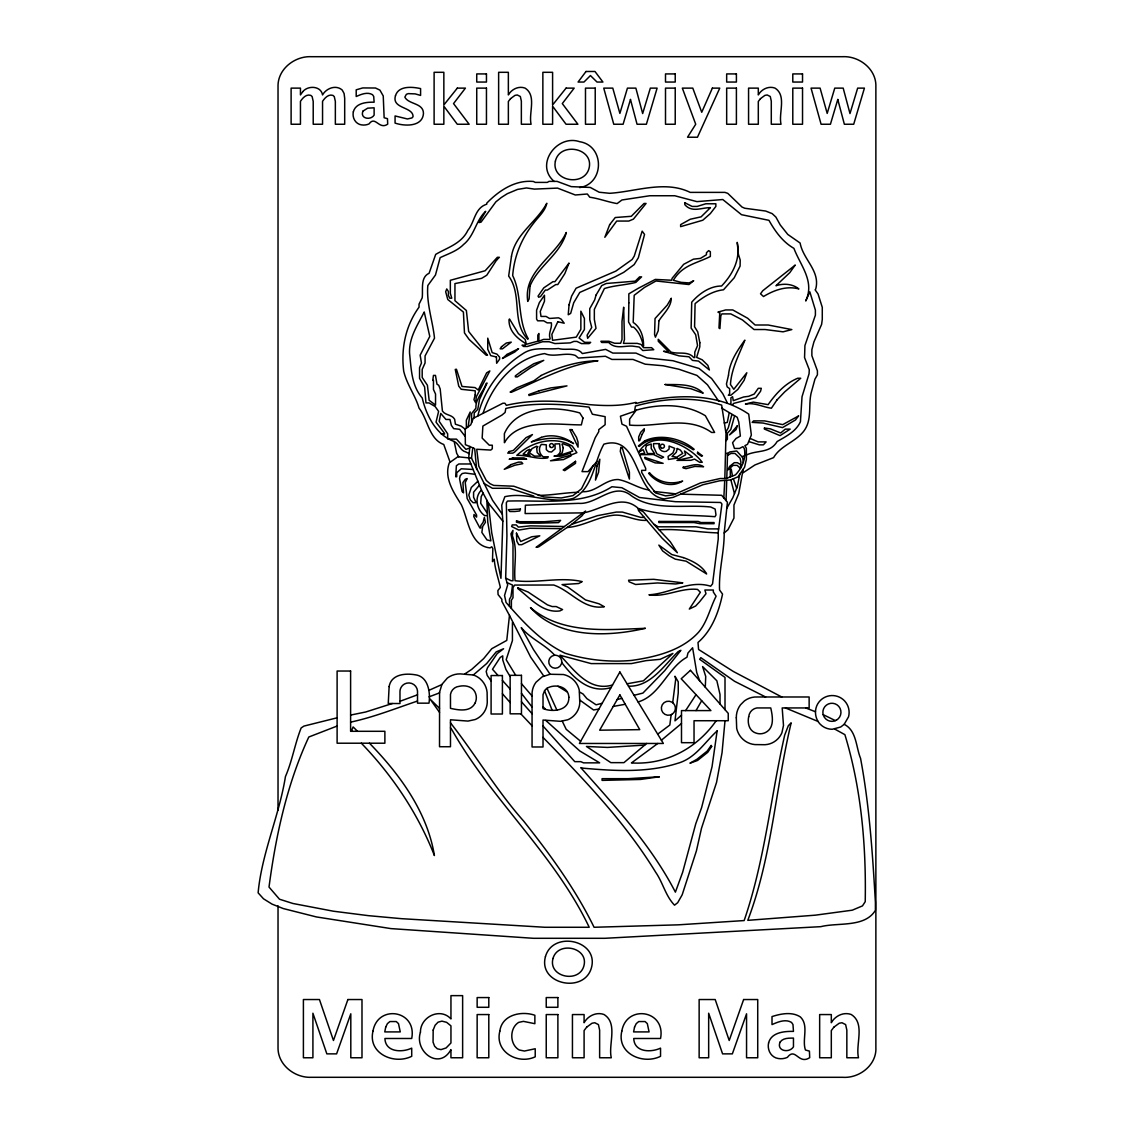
<?xml version="1.0" encoding="UTF-8"?>
<svg xmlns="http://www.w3.org/2000/svg" width="1134" height="1134" viewBox="0 0 1134 1134"><rect width="100%" height="100%" fill="white"/><g stroke="black" fill="none" stroke-linecap="round" stroke-linejoin="round"><path stroke-width="1.5" d="M726.781 478.307L727.56 453.43L729.786 451.942L736.703 450.978L742.713 457.597L743.323 462.488M726.044 500.576L726.71 480.504M476.677 469.533L474.678 448.625L465.379 444.67L465.167 429.148L470.723 424.825L473.332 418.276L502.915 403.236L504.928 403.236L506.345 405.348C533.32 398.913 562.067 400.897 588.829 404.569C604.635 405.944 620.454 406.312 635.961 402.372L635.777 403.562C672.49 394.122 716.348 391.91 748.724 414.137L751.346 435.045L747.533 444.315L744.868 445.69L746.37 448.299L746.37 459.369L744.584 467.208L737.979 476.861L730.551 479.937L719.551 480.816L702.91 484.742L673.057 497.387L664.141 498.917C633.367 494.637 640.512 433.471 603.898 444.159C593.777 461.907 593.536 487.79 573.322 498.379C550.302 504.502 527.693 491.561 504.857 496.692L501.738 505.154L502.83 521.201L500.959 578.326L491.731 532.796L488.244 502.83L481.468 490.072L468.64 458.377L469.873 446.385M723.832 497.939L724.711 480.788M724.824 478.52L726.001 433.5L721.649 405.107C693.682 396.149 663.347 398.218 635.394 406.057L634.586 411.316L620.411 416.235L621.956 424.144L626.521 426.242L645.671 468.342L645.671 470.355L641.674 470.355L641.674 472.368L647.783 482.772L655.65 492.978L665.63 495.884L673.454 494.849L700.585 482.9L720.189 478.52L726.228 478.52L735.442 474.891C742.175 467.818 746.257 458.49 744.329 448.61L742.94 446.668L739.481 448.44L734.449 448.44L732.564 442.714L735.98 438.518L740.36 436.051L738.787 422.061L737.213 417.284L721.649 408.127M743.167 469.278L738.716 493.644L733.953 505.027L733.953 518.096L727.985 529.691L724.187 532.994C724.314 552.06 718.63 570.841 719.58 590.02L722.542 594.088C718.843 611.75 712.039 630.391 698.005 642.468L698.572 649.484L733.4 671.512L781.737 696.985M486.855 500.25L487.748 522.023L490.88 540.861L486.982 539.912L481.865 532.456L482.673 526.474L485.437 522.278L484.346 517.402L483.112 522.278L480.816 525.581L480.816 527.99L479.895 527.99L473.771 516.523L474.012 514.524L476.606 517.09L476.606 515.077L467.165 498.535L465.224 482.574L467.165 478.562L465.28 479.271L462.941 482.545L463.537 492.851L462.077 491.476L459.553 478.704L460.177 475.741L462.218 473.53L465.181 472.991L475.089 474.324M502.348 514.297L492.553 500.292L471.489 458.164L457.838 456.775L449.319 462.828C443.706 478.009 453.657 492.397 461.311 504.687C468.314 519.244 469.859 545.922 490.058 547.878L491.759 546.801L492.836 548.502L492.468 561.642L494.268 559.232C494.878 568.97 498.336 578.255 500.349 587.412L497.869 590.573L498.081 594.57L501.852 599.291L501.852 601.303L509.478 615.422L506.77 640.412L491.802 648.676L483.679 658.599L471.73 669.372L465.011 673.809M724.187 532.994L727.418 502.234L721.635 495.289L680.683 494.155M748.681 716.731C747.292 723.208 749.135 731.019 756.208 733.159A12.091 12.091 0 0 0 765.606 732.479C774.735 727.801 772.594 716.149 770.751 707.942L756.846 707.942A9.738 9.738 0 0 0 748.724 716.745M471.489 458.164L472.821 447.661M671.158 714.633L669.825 725.051L657.692 734.152M672.689 702.74L675.722 679.153L674.985 676.233L678.245 681.817L678.245 692.874L674.985 720.855L681.491 715.2M739.751 474.281L737.327 486.571L732.805 497.755L726.795 508.23M729.134 413.201L727.277 422.443L724.201 422.968M705.291 687.218L705.731 676.474L702.598 666.565L716.858 680.769L720.019 694.49L720.019 703.987M731.912 414.605L728.241 427.901L725.788 432.295M734.563 415.937L730.792 429.531L727.362 433.202L727.362 439.241L726.001 440.729M477.797 416.008C483.708 390.564 500.463 367.926 522.462 353.978C533.618 346.097 546.319 349.938 558.509 348.492C565.951 350.916 576.908 346.295 582.337 353.567L605.669 349.385L612.814 353.085L635.947 353.085L647.004 357.919L672.972 360.725L698.998 368.451L711.585 378.487L722.882 393.895L727.348 402.896M483.056 413.329C492 385.305 514.226 358.103 544.646 353.595C554.313 357.734 565.2 351.937 575.349 355.438L578.397 358.06L605.414 356.26L611.878 359.435L632.999 359.435L645.189 364.184L663.177 365.758L678.869 369.23L696.956 375.425L707.474 384.795L718.758 401.28M732.918 404.64L733.386 403.463L755.783 397.708L760.56 391.23L761.311 388.31L758.292 388.31L754.209 394.051L748.681 396.319L743.691 396.971L733.273 400.671L732.607 396.702L730.92 397.807L730.92 403.832M593.21 465.436L581.515 488.768L573.024 495.601L561.287 497.954L544.093 496.961L513.773 486.217L493.715 485.423L490.058 483.736L486.259 480.433L478.803 466.187L476.734 449.262L490.767 450.07L492.298 448.766L492.298 445.194L489.278 445.194L482.163 438.093L482.871 426.072L502.022 415.016L505.112 412.436L505.807 408.481C533.023 402.074 561.443 403.988 589.028 407.12L592.359 414.222L605.131 416.66L605.131 424.711L598.766 429.63L598.766 431.643L595.222 437.738L582.011 471.616L588.05 471.616L596.838 461.581M701.691 700.727L696.007 710.593M696.035 694.66L685.616 710.593M483.056 493.092L481.185 496.649L480.688 503.298L487.138 512.993M481.468 490.072C473.927 497.202 476.734 509.917 484.615 515.587L487.308 515.587M844.178 724.342L848.544 716.787A16.868 16.868 0 0 0 817.642 703.987C813.957 710.465 815.077 719.041 820.321 724.342A16.868 16.868 0 0 0 832.243 729.275L840.677 727.022L844.178 724.342C856.666 730.452 855.929 747.15 860.55 758.334C869.452 805.82 872.599 854.143 875.405 902.295L875.405 910.333C864.788 927.825 838.168 922.296 820.803 926.662L604.861 938.3L533.448 938.3L390.961 928.604L316.429 916.938L283.273 908.561L272.061 904.138L263.513 898.808L258.127 892.841C261.685 853.392 279.205 815.842 285.442 776.577C292.331 760.673 294.797 744.003 301.134 727.971L303.94 726.086L337.11 717.808M716.206 720.728C696.616 748.638 665.814 765.011 631.44 762.941L657.777 743.465M479.455 485.111L473.587 492.199L473.587 497.216L476.124 502.674L473.105 502.674L470.241 499.839L468.796 495.034L471.319 487.45L477.882 481.213M661.391 740.233L681.491 723.506M646.649 743.465L623.941 762.643L610.857 762.643L586.448 746.47L607.526 747.419L644.736 745.081M571.876 524.248L581.912 515.871L585.555 511.051L536.084 547.311L538.622 546.886L571.876 524.248L597.547 515.644L616.329 512.072L622.353 512.072L640.696 517.388L644.296 517.388M742.983 472.835L754.918 464.968L773.572 457.626C780.631 445.421 795.969 441.849 804.219 430.58C812.157 419.424 808.273 405.802 811.079 393.271L814.935 379.195L817.416 374.815L817.416 370.804L811.873 355.693L811.873 349.655L813.929 341.873L821.611 324.381L822.278 319.391L822.278 307.328L818.039 293.947L815.133 289.836L815.729 289.028C820.506 270.856 803.07 259.601 800.122 243.03L787.79 234.44L780.277 225L775.883 217.076L772.211 213.646L765.663 211.037L744.811 208.259L742.047 207.068L727.759 193.347L724.909 192.383L690.195 192.383C664.992 180.037 635.791 191.646 609.653 193.304L599.163 192.227L590.304 187.45L571.238 186.628L557.077 181.383L549.04 181.383L547.297 182.404L535.234 182.404L533.434 181.483C515.105 179.725 498.946 190.625 486.741 203.184L486.741 204.191C474.664 207.961 474.82 221.768 467.888 230.301C461.425 243.81 447.32 247.524 435.683 254.399L429.091 273.28C420.034 277.291 423.237 290.049 422.188 297.859L419.041 304.153L419.041 307.172C405.547 325.685 400.897 348.563 403.704 371.172C406.794 384.483 415.285 395.284 419.056 408.098C427.887 419.268 429.021 439.227 443.748 444.485L450.085 462.176M473.346 674.971L486.656 663.574L496.196 651.894L503.595 648.747L497.188 653.623L487.521 667.713L486.202 671.512L487.209 675.41L491.093 680.924M727.518 455.457L730.991 453.43L735.016 453.43L740.063 458.264L740.913 462.204L740.431 468.427L737.157 465.351L733.131 465.351L727.844 470L729.616 466.386L734.308 462.686L737.327 462.686L740.871 464.713M439.553 692.874L428.992 696.871M441.849 684.567L428.893 690.365M726.001 453.43L727.56 453.43M417.51 694.802L399.976 701.308M742.033 456.662L744.329 455.783M746.37 455.017C757.214 449.801 769.773 453.657 777.144 441.537C785.947 436.406 796.068 431.53 800.434 421.692L802.021 396.758L809.066 373.766L809.279 369.741L804.559 357.564L804.927 345.516L815.403 315.167L815.403 310.135L809.846 291.877L805.721 300.978C814.992 281.246 800.505 265.71 793.913 248.36C782.729 241.953 775.245 231.492 768.951 220.322L741.508 214.695L722.783 199.527L696.928 201.625L674.73 195.743L649.782 195.743L621.956 199.981L617.109 203.581C608.008 202.05 599.092 198.535 589.765 197.217L587.341 193.999L575.321 194.991L557.517 188.102L534.412 189.109L526.445 187.946L517.515 189.421L507.309 193.687L501.37 197.458L495.87 201.852L481.029 222.151L479.058 222.547L485.692 211.321C475.798 220.393 474.536 235.603 463.65 244.405C457.229 251.025 448.256 253.775 440.148 257.645L435.47 275.009L427.83 285.513C426.271 303.458 432.692 320.667 434.506 338.173L425.066 355.934L425.066 362.979L422.188 369.401L422.188 377.452L427.419 385.276L429.148 400.274L435.541 405.079L435.541 394.022L433.457 389.444L433.457 380.386L432.749 380.386L433.457 375.411L435.47 375.411L437.001 384.228L438.73 385.276L440.19 389.019L442.416 411.004C445.393 415.554 451.97 414.434 454.635 419.24L455.414 424.201L461.141 426.129L465.167 429.148M579.658 187.578C604.706 183.694 604.706 145.591 579.658 141.707C557.049 133.94 534.383 164.657 554.2 181.44M417.51 701.039C395.242 708.552 373.625 717.227 350.604 722.131M337.11 726.044L308.802 737.015C286.973 783.991 275.775 835.9 269.013 887.057L279.488 899.219L292.912 903.486L333.424 911.212L368.352 915.648L401.393 918.668L544.958 927.272L589.212 927.272C554.427 854.341 491.915 800.235 452.225 730.268L450.481 727.815M392.321 703.519L365.687 711.996L350.604 715.072M602.168 703.293L596.087 704.809L586.902 698.629L583.032 693.994L579.545 692.038M617.208 699.522L621.871 698.36M634.048 695.298L642.907 693.087L664.652 670.733L680.882 650.335L678.146 651.611C664 665.445 650.505 686.977 628.505 686.183M550.089 674.262L542.194 676.814L535.999 682.257A19.689 19.689 0 0 0 532.059 695.099L532.059 746.98L543.016 746.98L543.016 720.033L560.522 721.323L567.737 719.778A19.888 19.888 0 0 0 573.875 715.738A19.321 19.321 0 0 0 579.8 702.74L579.261 690.152A20.27 20.27 0 0 0 574.584 681.024L572.741 679.195A20.965 20.965 0 0 0 563.47 674.532L550.089 674.262L533.476 649.569L521.243 627.598C530.698 639.052 545.071 644.353 554.739 655.296M598.922 709.019L593.592 709.983L579.757 700.061M613.253 706.439L625.245 704.271M638.088 701.946C660.087 695.581 667.77 667.543 686.977 657.21L687.941 653.056L692.605 647.769L696.73 672.561L699.692 680.825M582.663 491.702C596.115 492.411 605.102 479.115 618.342 479.54C629.087 481.525 637.932 488.258 648.776 489.973M583.089 512.88L525.127 513.546L525.396 505.211L578.666 503.34C596.271 504.885 612.771 482.659 629.809 494.566C651.653 511.902 684.653 504.106 710.734 507.011L715.157 509.067L715.979 514.978L714.959 516.707C689.5 514.595 663.036 516.438 638.3 508.457C621.645 493.347 601.984 509.308 584.308 512.696M538.253 495.402C551.847 495.317 565.129 492.581 578.709 492.269M612.516 685.007C588.759 691.938 574.243 669.953 559.969 655.225L591.14 663.588L631.369 663.588L646.125 660.626L660.116 659.336L672.901 653.425L643.417 680.811L627.045 683.788M611.07 687.558C589.552 694.022 573.761 678.175 561.699 662.497M473.048 469.476L461.269 468.781L456.719 472.736L456.719 476.748L455.712 476.748L456.378 465.734L458.831 463.976L470.908 463.976M580.651 741.296L566.192 729.29L562.251 721.167M448.412 439.127L456.463 439.127L465.946 449.376L469.703 448.001M646.791 520.308C634.686 521.328 623.898 513.319 611.722 515.474C596.441 517.543 582.493 526.431 567.284 527.48M718.63 528.898L707.899 528.898L696.021 526.8L658.074 526.8L653.779 524.177L643.403 511.888L638.13 508.939L638.555 510.683L662.114 538.182L677.381 552.768L670.293 541.783L653.779 524.177M659.081 529.833C679.039 528.515 698.473 532.385 718.233 532.909M441.225 433.982L444.514 434.138L444.514 433.344L436.037 422.132L438.617 411.387L435.102 406.482L429.035 402.924L425.973 402.924L424.598 386.921L419.552 378.345L419.552 367.657L421.451 362.993L420.147 355.169L429.786 336.415L424.229 311.978C417.567 325.047 408.779 337.932 409.558 353.468C411.316 368.947 411.344 385.404 422.245 397.991C426.285 415.469 436.236 435.13 454.181 441.48C459.086 443.819 460.035 450.637 465.876 451.97L469.122 453.614M675.736 493.857L653.68 491.419M748.837 441.594L759.369 444.854L763.395 444.854L766.102 441.891L758.122 441.891L750.254 438.475M564.307 526.516L530.329 525.85L518.323 527.097L516.239 524.914L512.228 524.914L511.632 526.516L518.791 530.074L529.706 528.274L561.117 528.628M815.474 711.755L805.693 707.942M818.138 721.493L785.437 707.942M533.774 496.04L509.591 488.286L492.454 488.286L483.793 483.311M834.567 728.978L844.887 734.662C861.301 788.626 866.234 845.468 865.228 901.686L862.464 905.896L852.272 910.191L815.403 915.166L747.788 920.34C771.956 856.85 775.5 788.3 791.178 722.826L788.343 725.689L784.7 735.059C770.737 796.763 764.812 860.564 744.145 920.567L678.33 924.834L594.074 927.272C575.335 888.928 550.075 854.384 523.625 821.059C496.479 790.398 475.685 754.989 450.481 722.854M505.665 578.113L507.692 584.861L504.545 595.449L506.048 602.452C523.1 621.971 541.272 641.929 565.058 653.227C586.335 659.875 608.816 662.412 631.411 660.442C655.395 657.054 681.605 650.817 698.572 632.233C707.361 621.829 709.997 608.136 716.107 596.229L713.329 592.033L713.329 590.02L704.866 590.02L706 593.706L699.763 601.587L695.652 606.01L689.302 609.057L700.358 592.26L697.523 589.411C680.825 587.554 665.445 597.59 648.917 594.797C669.825 593.677 689.5 579.531 710.635 586.221L712.549 583.882L718.233 539.004L718.233 531.959L721.919 504.035L720.643 502.475L675.41 501.696L639.448 497.486L621.886 487.719L611.921 486.741C581.118 506.331 542.066 499.924 507.493 501.072L506.345 502.716L506.926 535.9L505.665 578.113L511.108 580.721L512.993 580.721L512.993 544.518L510.952 533.831L512.979 530.343L512.37 535.843C518.153 549.735 513.518 565.909 515.077 580.721C537.445 583.443 560.239 576.554 582.21 581.614L578.666 583.528L562.053 584.605L567.624 586.916L585.527 599.929L599.064 603.812L604.323 606.761C583.613 610.078 571.38 591.154 553.746 585.016L514.623 585.073L512.993 587.653L512.993 597.717L511.391 600.269L511.391 608.32M823.171 714.647L835.347 720.6M765.62 696.985L734.591 681.307L700.826 657.649L699.65 659.279L725.009 677.409L725.009 709.671M507.011 582.578L512.54 585.073L511.009 596.583L509.492 599.206L509.492 606.236M557.928 686.24L567.17 691.91M545.766 720.43L579.8 750.963L599.645 762.856L583.542 762.856L580.778 761.651L574.768 761.651L543.016 726.001M465.167 436.406L459.653 429.304L453.657 428.624L451.346 425.335L449.957 419.467L445.931 419.467L440.743 413.414L439.184 421.309L447.661 433.783L447.661 438.815M543.016 706.78L545.326 709.048M439.524 708.381L430.098 699.111L439.524 712.379M357.522 731.302L353.128 726.937L351.611 730.551L352.164 731.302M369.457 743.209C399.664 774.253 427.234 811.76 434.407 855.532C418.007 813.673 392.534 775.5 361.335 743.209M510.144 702.513L502.405 693.753M520.804 713.825L532.059 725.774M543.016 737.398C583.996 779.37 624.834 821.866 655.622 872.159C662.951 882.649 665.488 895.86 674.532 905.173L677.693 902.692L682.172 894.825L696.432 850.812L701.507 828.245L716.56 782.375L722.046 752.707L725.009 720.728M532.059 695.964L521.456 683.674M498.081 675.538L492.496 669.273L500.193 657.479L502.731 655.835L502.731 659.86L505.892 669.4L510.144 676.559M502.405 680.4L510.144 689.089M521.456 701.79L532.059 713.697M502.83 521.201L488.244 502.83M521.456 693.342L532.059 707.021M543.781 676.048L530.698 657.196L509.478 615.422M515.729 675.34L506.175 659.704L512.426 640.582L512.426 622.481M458.675 456.775L456.676 453.288L454.181 441.48M547.013 688.295L556.936 710.21M551.96 709.87L544.561 690.776M736.661 488.187L733.358 478.775M732.493 476.053L731.274 469.32L730.253 468.37L730.339 476.904M734.463 493.63L730.849 479.81M474.04 417.922L474.239 412.946L477.754 409.346L479.526 399.452L487.053 383.037L486.16 383.505C483.311 392.123 475.302 398.729 475.926 408.183L471.588 413.584L471.588 422.642M468.172 426.795L470.199 411.982L466.358 420.175L466.358 428.213M278.028 810.3L278.028 86.595C277.547 69.245 294.656 55.949 311.212 56.7L842.69 56.7C859.274 55.835 876.483 69.202 875.873 86.595L875.873 1047.405C876.894 1064.939 859.374 1078.519 842.69 1077.3L311.212 1077.3C294.67 1077.995 277.617 1064.741 278.028 1047.405L278.028 905.853M699.834 342.78L699.806 346.791L696.645 357.394L702.187 359.79L707.871 365.375L709.388 369.982L698.487 361.066L692.491 360.399L688.99 356.799L678.968 355.849L663.574 351.271L668.592 351.738L658.273 341.263L658.273 339.321L671.016 352.093C678.571 354.503 687.969 350.704 693.781 357.564L694.788 357.564L694.788 352.093L697.552 345.615L695.666 334.714L691.13 328.066L691.726 302.211C699.054 293.692 709.955 285.938 721.564 286.023C732.833 274.173 740.672 259.204 737.213 242.378L738.39 254.299L740.204 260.069L740.091 266.093L734.222 277.773L723.506 289.794C712.988 290.899 703.108 296.938 695.085 303.643L694.575 326.762L697.736 331.908L699.834 342.78M439.567 692.109L439.524 746.725L450.481 746.725L450.481 719.778L467.973 721.082L475.203 719.523A19.888 19.888 0 0 0 481.34 715.497A19.321 19.321 0 0 0 487.266 702.485L487.11 692.449A20.214 20.214 0 0 0 482.049 680.783L480.206 678.94A20.894 20.894 0 0 0 473.459 675.014L460.333 673.894A20.596 20.596 0 0 0 447.335 678.089L441.962 684.312L439.567 692.109M736.306 717.794L736.689 728.397A20.965 20.965 0 0 0 741.352 737.667L743.195 739.51A20.214 20.214 0 0 0 754.861 744.584L764.897 744.712A19.321 19.321 0 0 0 777.896 738.801A19.888 19.888 0 0 0 781.936 732.663L783.495 725.448L782.191 707.942L809.137 707.942L809.137 696.985L757.257 696.985A19.689 19.689 0 0 0 744.414 700.925L740.516 704.809A20.596 20.596 0 0 0 736.32 717.794M645.005 457.456L644.977 458.675L655.197 462.885L663.149 463.338L645.005 457.456M628.831 302.891L628.576 321.999L631.553 327.088L633.566 327.088C639.236 331.95 641.858 339.236 643.502 346.224C643.914 337.436 640.88 327.471 633.197 322.41L634.189 295.294L644.58 287.37L656.005 280.977L688.976 284.535L693.682 280.75L689.146 282.933L681.123 282.352L673.341 280.296C682.555 264.888 696.404 263.57 710.352 256.468L710.352 251.72L708.651 250.642L706.454 252.712L706.454 254.725L700.458 258.396L693.455 259.162L683.674 264.321L672.136 278.284L671.626 280.226L655.324 279.418L638.371 288.234L628.831 293.834L628.831 302.891M719.75 312.984L718.97 328.052L719.892 328.647L720.841 315.621L721.89 313.905L730.792 313.905L742.401 319.916L754.039 329.526L765.096 329.526L783.055 331.823L791.83 329.583L768.172 325.004L755.102 325.004L747.646 318.243L732.734 309.936L725.689 309.936L717.935 312.105L719.75 312.984M659.421 443.649C657.451 448.242 661.632 452.721 666.296 451.36L669.088 449.064L669.088 446.045L674.673 448.313L672.958 452.962L668.054 456.463L668.436 459.44L676.814 458.15L678.685 458.859L685.616 454.777L684.482 450.978L692.491 456.988L676.941 460.376L690.946 460.305L694.547 459.072L699.65 462.289L702.201 462.289C689.188 444.897 652.957 427.844 638.938 452.097L643.134 449.674L644.778 453.345L640.781 453.77L640.398 454.706L653.467 454.493L661.377 458.292L663.603 457.13L656.827 453.827L653.538 446.498L653.538 443.649L659.421 443.649M420.445 1032.195C414.052 1051.459 439.227 1070.921 450.949 1049.616L450.949 1057.767L462.629 1057.767L462.629 995.638L450.949 995.638L450.949 1018.927C440.219 1007.035 420.26 1016.886 420.445 1032.195M684.936 202.802L684.808 204.673C691.967 212.994 701.563 207.522 710.408 207.664L701.096 216.849L690.294 219.231L680.627 224.631L680.627 226.644L702.768 220.237L710.323 213.603L715.852 206.431L715.852 203.78L705.802 203.78L697.141 206.431L692.109 206.431L684.936 202.802M516.537 520.832L516.438 522.164L520.336 523.143L539.458 523.143L558.552 522.604L560.607 520.393L544.575 521.711L519.429 521.711L516.537 520.832M568.857 697.197C569.353 710.749 552.754 712.464 543.016 708.594L543.016 694.688L544.575 690.734A9.71 9.71 0 0 1 546.815 688.423C554.682 683.462 568.432 686.24 568.857 697.197M373.001 1031.075C367.586 1053.344 393.852 1065.152 411.713 1056.307L411.713 1048.128C402.159 1052.735 385.347 1052.338 384.922 1038.489L411.713 1038.489C417.227 1010.04 377.665 1004.029 373.001 1031.075M496.409 356.983L496.649 363.263L499.598 359.18L499.598 357.167L496.947 354.148L492.17 352.589L487.748 338.159L487.748 349.229L490.71 355.622L496.409 356.983M516.466 533.164L516.806 541.145L518.734 544.674L521.753 544.674L539.798 535.815L531.803 536.765L520.733 541.513L516.466 533.164M621.829 1031.075C616.414 1053.344 642.68 1065.152 660.541 1056.307L660.541 1048.128C650.987 1052.735 634.175 1052.338 633.75 1038.489L660.541 1038.489C666.055 1010.04 626.492 1004.029 621.829 1031.075M499.839 1031.118C494.481 1051.7 517.699 1064.996 535.22 1056.817L535.22 1048.752L524.447 1051.034L519.273 1050.013C509.535 1044.669 509.265 1028.141 518.692 1022.372L523.426 1021.365L534.865 1023.69L534.865 1015.27C521.512 1010.607 501.88 1014.717 499.839 1031.118M569.055 304.748L568.233 314.77L570.657 313.409L573.705 302.778L579.786 292.416L614.756 276.994L623.686 272.358L634.175 264.576L638.357 257.73L644.551 234.412L642.17 231.166L634.26 256.071L632.148 259.488L615.805 271.125L576.1 288.206L571.621 296.073L569.055 304.748M658.939 521.442L658.84 522.547L694.036 522.547L699.962 523.695L714.051 523.695L714.051 522.547L700.968 522.547L698.161 521.442L658.939 521.442M764.444 428.028L764.344 429.021L780.079 435.64L790.171 429.12L785.309 429.12L780.66 432.975L770.411 428.865L764.444 428.028M555.405 161.085C550.826 181.284 584.62 187.323 589.141 167.889C593.72 147.689 559.927 141.665 555.405 161.085M563.272 447.788L562.237 452.65L559.459 455.4L572.826 451.091L569.41 446.144L562.861 443.706L561.996 444.216L563.272 447.788M395.483 95.71C391.428 109.062 413.329 106.525 413.045 116.689L411.925 117.95L407.432 118.971L395.071 115.951L395.071 123.082C404.484 126.313 422.429 127.051 423.45 113.613C423.606 102.74 408.637 104.64 404.838 97.141L406.355 94.335L408.24 93.626L415.242 93.895L420.586 95.426L420.586 88.594C412.294 86.794 398.558 85.475 395.483 95.71M433.174 1030.097L433.06 1042.16L434.648 1046.299L437.313 1048.794L441.027 1049.616L446.101 1047.958L450.949 1042.968L450.949 1025.859L446.583 1022.315L441.934 1021.139L438.078 1022.159L435.087 1025.264L433.174 1030.097M353.34 111.841C352.235 116.83 354.517 122.373 359.407 124.343A12.984 12.984 0 0 0 369.089 123.89C375.354 115.2 379.011 130.254 387.7 124.145L387.474 118.673L384.142 117.752L383.235 95.936L379.918 90.125L375.496 88.013L362.781 87.928L356.204 89.813L356.204 96.518C361.094 94.335 367.444 91.613 372.519 94.703L373.724 96.461L374.121 102.202C366.537 102.032 355.637 102.967 353.34 111.841M596.966 466.102L595.478 480.107L598.596 472.183L599.829 459.213L596.966 466.102M717.127 730.934L712.039 766.754L701.592 807.691L695.766 823.766L682.64 872.301L675.396 892.146C651.355 845.652 615.393 806.543 580.778 767.633L583.556 768.228C614.571 770.964 647.245 772.92 677.267 763.437C695.199 758.575 704.285 742.671 717.127 730.934M768.583 1042.94C767.264 1048.893 769.986 1055.541 775.84 1057.88A15.536 15.536 0 0 0 787.421 1057.342C795.515 1046.725 798.435 1065.124 809.704 1057.653L809.421 1051.119L805.438 1049.999C801.795 1039.538 809.222 1025.533 800.391 1016.957C792.014 1011.471 780.943 1013.711 772.013 1016.574L772.013 1024.597C777.867 1021.989 785.465 1018.729 791.532 1022.429L792.978 1024.526L793.46 1031.401C784.374 1031.189 771.333 1032.309 768.583 1042.94M623.657 307.399L621.999 321.376L621.999 339.477L620.624 343.262L614.6 343.262L608.901 341.263L600.878 341.263L601.658 342.482L608.703 342.482C615.337 349.456 624.224 345.672 632.375 346.097L639.179 347.018L642.794 350.534L653.765 349.711L651.554 347.67L643.517 347.67L641.093 344.452L637.209 343.375L623.431 343.375L624.465 339.477L623.657 307.399M665.105 384.511L690.889 388.721L703.179 393.2C693.413 383.363 677.877 384.738 665.105 384.511M511.491 256.185L508.656 276.086C522.661 295.152 511.037 321.801 527.778 339.307L528.203 338.697C517.161 319.377 522.377 295.478 512.667 275.548C514.241 256.015 521.583 238.353 533.66 223.157C538.267 216.863 545.213 211.222 546.801 203.269C536.708 222.151 515.205 233.93 511.491 256.185M683.249 467.18L683.15 467.945L686.084 468.654L694.816 466.428L703.576 466.74C696.843 462.218 689.982 466.386 683.249 467.18M658.939 320.709L658.23 330.717L655.424 337.181L654.573 334.587L655.041 318.541L667.203 305.174L671.285 298.242C671.215 307.116 663.404 313.664 658.939 320.709M620.851 447.42L620.27 451.403L629.413 479.072L629.413 472.183L622.226 447.703L620.851 447.42M545.44 956.657C537.885 984.298 584.138 994.192 591.438 967.756C599.007 940.114 552.74 930.234 545.44 956.657M552.995 958.485C547.906 977.054 578.992 983.688 583.882 965.941C588.971 947.372 557.9 940.724 552.995 958.485M530.032 285.938L529.11 298.951L527.764 301.403C523.086 271.494 555.107 256.61 566.291 232.484C560.692 254.144 538.069 266.164 530.032 285.938M697.651 452.239L697.438 453.444L701.592 456.279L702.499 455.84L697.651 452.239M389.132 686.566L388.253 703.519L399.976 703.519L399.976 691.031A8.803 8.803 0 0 1 404.54 683.986L406.582 683.192A8.803 8.803 0 0 1 417.51 691.031L417.51 703.165L428.992 703.165C430.58 692.435 428.269 676.162 414.931 674.744C405.065 673.128 391.23 674.361 389.132 686.566M385.716 1027.078L384.766 1031.912L400.259 1031.912L398.488 1023.619L396.262 1021.55L389.912 1021.55L387.431 1023.619L385.716 1027.078M634.544 1027.078L633.594 1031.912L649.087 1031.912L647.316 1023.619L645.09 1021.55L638.726 1021.55L636.259 1023.619L634.544 1027.078M561.755 662.213L561.415 663.872A6.506 6.506 0 0 1 550.33 665.97A6.506 6.506 0 0 1 554.058 655.324L555.759 655.239A6.506 6.506 0 0 1 561.755 662.213M362.965 111.118C359.676 118.56 370.549 120.728 374.121 115.129L374.121 107.801L367.685 108.169L362.965 111.118M780.107 1042.075C776.18 1050.963 789.165 1053.557 793.46 1046.866L793.46 1038.092C788.81 1038.163 783.098 1037.837 780.107 1042.075M728.51 375.156L726.455 383.972L727.192 386.892L729.644 388.664L729.644 393.696L728.354 395.242L730.877 395.227L737.823 389.43L744.102 380.315L746.824 372.746L733.811 389.302L730.452 384.483C731.458 368.451 739.127 354.8 744.868 340.143C737.327 350.42 729.474 362.171 728.51 375.156M582.989 418.035L581.345 424.881C557.574 424.995 518.706 417.666 504.417 442.714L504.375 433.656C516.665 405.448 554.54 405.759 579.757 412.932L582.989 418.035M557.829 321.73L551.875 334.36L552.542 340.328L576.27 337.124L580.863 329.314L580.863 311.212L584.407 318.441L584.407 329.512L579.091 338.045L584.662 342.369L590.672 342.369L589.085 343.602L581.473 343.602L576.951 341.405L573.932 341.405L570.204 342.893L554.909 343.559L549.154 341.745L542.562 341.745L527.296 346.48L523.61 346.48L522.037 345.218L525.212 345.218L525.212 343.205C516.863 338.13 508.783 330.83 508.996 319.802L509.492 318.952L518.351 333.566L525.198 339.491L526.374 344.282L537.814 341.192L537.814 335.154L538.905 333.467L538.905 341.192L543.597 339.406L549.636 339.406L550.132 338.527C547.949 333.013 552.343 328.321 551.365 322.85L547.141 322.85L543.668 320.809L537.629 320.809L536.595 319.079L536.595 310.234L539.33 302.665L544.476 295.223L544.476 301.247L540.252 311.467L541.017 316.443L546.049 316.443L549.536 318.456L558.509 317.818L561.202 319.178L564.208 323.218L557.829 321.73M547.92 456.804L547.651 457.923C537.162 459.752 527.225 454.847 516.821 455.386C531.18 441.806 554.469 435.357 572.231 446.087L576.88 452.65L571.309 454.975L570.289 453.246L561.018 456.151L553.987 456.151L557.446 455.4L559.586 453.246L560.338 451.375L559.672 443.805L554.951 443.933L555.15 448.795L551.507 452.012L548.544 451.658L546.304 449.645L546.304 444.826L541.287 444.386C538.154 448.213 539.132 453.94 543.172 456.804L547.92 456.804M517.94 587.894L517.77 588.532C530.074 597.987 542.676 613.395 559.87 610.914L562.563 609.568L556.199 606.562L552.173 606.562L547.438 604.876L528.175 592.076L517.94 587.894M475.217 394.816L473.955 399.678L475.628 402.641L476.323 396.73L489.845 370.917L486.642 372.859L478.236 390.025L475.033 387.587L462.006 386.467L456.449 369.273L455.258 369.429L458.731 386.127L461.212 389.288L475.217 390.791L475.217 394.816M677.253 448.511L676.275 452.31L672.065 456.463L676.814 457.144L682.739 453.373L680.414 450.085L677.253 448.511M596.059 295.053L594.67 299.9L589.751 308.675L589.751 319.731L591.735 327.442L587.114 335.196L587.653 338.315L596.016 328.336L594.344 319.448L594.344 309.384L604.394 288.546C614.628 285.3 625.344 285.102 635.82 282.409L641.589 276.866L639.576 276.866L635.309 281.133L606.279 283.486L601.715 285.598L596.059 295.053M630.476 99.48L623.105 124.244L613.763 124.244L603.742 88.126L612.785 88.126L619.887 113.414L627.442 88.126L635.862 88.126L642.666 113.556L650.335 88.126L657.11 88.126L646.394 124.244L637.053 124.244L630.476 99.48M837.785 99.48L830.428 124.244L821.087 124.244L811.051 88.126L820.095 88.126L827.196 113.414L834.766 88.126L843.186 88.126L849.99 113.556L857.658 88.126L864.42 88.126L853.704 124.244L844.362 124.244L837.785 99.48M646.437 445.648L645.572 448.54L647.514 453.557L654.545 453.557L651.199 448.54L651.199 444.032L646.437 445.648M737.327 425.789L736.079 429.602L729.531 434.932L737.327 425.789M520.435 509.067L519.783 510.966L514.779 511.519L509.747 511.519L508.372 509.69L520.435 509.067M347.897 999.536L333.453 1040.488L319.448 999.536L303.402 999.536L303.402 1057.767L312.913 1057.767L312.913 1013.229L326.847 1053.869L336.6 1053.869L350.803 1013.81L350.803 1057.767L361.987 1057.767L361.987 999.536L347.897 999.536M743.635 999.536L729.205 1040.488L715.2 999.536L699.139 999.536L699.139 1057.767L708.665 1057.767L708.665 1013.229L722.585 1053.869L732.351 1053.869L746.555 1013.81L746.555 1057.767L757.725 1057.767L757.725 999.536L743.635 999.536M496.536 260.168L486.741 275.25L481.567 278.354L454.947 283.585L454.947 300.694L466.372 310.503L468.654 331.468L487.507 355.155L486.132 355.14L469.15 339.477L464.472 332.928L463.409 312.063L447.774 299.489L445.676 291.764L446.753 288.943L448.398 291.481L448.398 295.492L449.759 298.199L451.771 298.199L450.34 293.366L450.34 280.296L485.196 270.728L497.358 257.305L499.371 257.305L496.536 260.168M609.667 224.66L604.833 237.29L616.712 221.059L628.775 221.059L633.424 219.117L646.054 203.468L644.041 203.468L631.284 216.31L615.238 217.53L609.667 224.66M568.914 263.272L564.86 273.563L557.786 284.563L555.773 284.563L547.353 290.063L545.341 290.063L540.564 296.541L538.678 297.25L538.055 296.116L543.796 287.852L552.924 281.671L554.937 281.671L568.914 263.272M642.213 434.166L639.633 440.715L638.697 440.885L638.697 436.873L640.724 432.267L644.282 428.709L644.282 430.722L642.213 434.166M712.365 88.126L701.733 112.266L692.789 88.126L682.328 88.126L695.723 124.244L687.53 137.228L697.467 137.228L719.764 88.126L712.365 88.126M537.672 446.725L536.722 448.497L537.162 452.494L540.649 456.123L534.525 456.123L529.45 452.863L532.044 448.568L536.524 446.272L537.672 446.725M619.873 672.008L579.417 743.465L663.362 743.465L619.873 672.008M619.873 694.873L599.645 730.197L639.76 729.644L619.873 694.873M529.932 450.042L527.792 453.444L530.032 455.485L523.128 454.068L526.8 450.623L529.535 449.333L529.932 450.042M501.54 346.706L500.122 348.833L502.461 348.833L511.264 342.128L506.317 343.021L501.54 346.706M711.656 746.484L707.729 752.324L697.509 760.475L689.94 763.21L696.956 759.27L707.191 751.119L711.216 745.35L711.656 746.484M777.045 399.877L771.404 408.197C762.813 407.12 754.564 402.23 745.407 404.073L753.274 402.116L768.129 404.64C775.727 393.781 785.252 383.391 797.712 378.246L800.732 378.246L784.7 391.882L777.045 399.877M475.018 703.193C470.327 712.322 458.689 710.182 450.481 708.339L450.481 694.433A9.738 9.738 0 0 1 459.27 686.311C465.734 684.823 473.558 686.75 475.699 693.795A12.091 12.091 0 0 1 475.018 703.193M302.821 91.599L300.453 94.93L300.453 88.126L291.112 88.126L291.112 124.244L300.453 124.244L300.453 101.323C302.65 97.978 306.336 93.824 310.787 95.369L312.133 96.574L313.211 101.408L313.211 124.244L322.552 124.244L322.552 101.323C324.763 97.978 328.491 93.867 332.942 95.398L334.275 96.603L335.352 101.408L335.352 124.244L344.693 124.244L344.693 98.219L344.07 93.442L342.213 90.04C335.976 84.497 326.28 88.239 322.552 94.93C321.021 85.759 307.98 85.277 302.821 91.599M795.076 265.214L789.831 272.599L775.982 285.74C783.523 283.188 792.496 283.798 798.889 288.915C786.5 285.598 774.04 290.134 763.508 296.527L760.531 293.819L762.757 290.743L795.076 265.214M636.217 410.182L629.625 419.056L629.625 425.094C656.784 427.646 687.105 414.973 711.599 432.451L714.618 432.451L705.362 415.739C684.78 403.151 658.783 403.732 636.217 410.182M586.009 71.485L578.085 82.045L583.967 82.045L590.445 75.567L597.023 82.045L602.919 82.045L594.981 71.485L586.009 71.485M510.527 98.644L508.358 101.507L508.358 124.244L498.634 124.244L498.634 72.307L508.358 72.307L508.358 94.93C511.604 89.203 518.578 85.759 524.985 88.069C536.977 95.511 528.43 113.074 531.095 124.244L521.356 124.244L521.356 101.124L520.336 96.503L517.274 94.972L514.978 95.384L510.527 98.644M760.46 98.644L758.306 101.507L758.306 124.244L748.568 124.244L748.568 88.126L758.306 88.126L758.306 94.93C761.538 89.203 768.512 85.759 774.933 88.069C786.925 95.511 778.378 113.074 781.028 124.244L771.29 124.244L771.29 101.124L770.269 96.503L767.208 94.972L764.911 95.384L760.46 98.644M586.675 1027.149L584.095 1030.579L584.095 1057.767L572.443 1057.767L572.443 1014.561L584.095 1014.561L584.095 1022.712C587.965 1015.851 596.3 1011.726 603.983 1014.491C618.328 1023.392 608.107 1044.4 611.283 1057.767L599.631 1057.767L599.631 1030.097L598.412 1024.583L594.755 1022.74L592.005 1023.237L586.675 1027.149M833.887 1027.149L831.307 1030.579L831.307 1057.767L819.655 1057.767L819.655 1014.561L831.307 1014.561L831.307 1022.712C835.177 1015.851 843.512 1011.726 851.195 1014.491C865.54 1023.392 855.319 1044.4 858.495 1057.767L846.843 1057.767L846.843 1030.097L845.624 1024.583L841.967 1022.74L839.217 1023.237L833.887 1027.149M457.328 88.126L443.848 104.966L443.848 72.307L434.109 72.307L434.109 124.244L443.848 124.244L443.848 106.185L457.286 124.244L469.136 124.244L453.543 103.591L465.422 88.126L457.328 88.126M566.079 88.126L552.598 104.966L552.598 72.307L542.86 72.307L542.86 124.244L552.598 124.244L552.598 106.185L566.05 124.244L577.886 124.244L562.294 103.591L574.173 88.126L566.079 88.126M798.563 415.965L795.487 419.949L782.517 427.603L763.012 423.039L752.168 422.358L753.543 420.884L764.599 420.884L782.729 424.626L798.563 415.965M509.038 451.573L507.763 453.132L512.795 453.132L514.553 452.154L532.456 434.563L526.105 437.611L513.362 450.425L509.038 451.573M690.464 670.322L681.194 678.77L710.905 710.593L681.491 710.593L681.491 742.685L694.036 742.685L694.036 720.728L728.241 720.728L728.241 713.357L690.464 670.322M506.955 354.46L502.461 358.486L514.808 351.979L518.592 348.662L506.955 354.46M644.651 440.928L638.371 445.96L639.321 446.399C654.389 432.55 678.43 439.737 693.285 449.801L694.178 449.333C681.789 438.334 659.945 433.457 644.651 440.928M521.002 371.654L515.346 375.864L515.346 376.871L517.359 376.871L530.599 367.699L543.767 360.357L533.816 363.716L521.002 371.654M541.116 375.496L533.816 380.854L516.92 387.757L510.13 392.066L511.59 392.166C539.784 379.989 566.83 364.935 597.958 360.782C578.368 360.895 558.693 367.062 541.116 375.496M510.81 464.642L504.261 469.32L514.921 465.224L522.802 463.636L521.456 462.133L518.436 462.133L510.81 464.642M575.533 461.325L563.173 469.972L564.689 470.653L575.533 463.338L575.533 461.325M649.513 472.835L648.62 473.289C656.714 483.24 671.073 488.371 682.64 481.071C670.704 484.898 658.145 482.56 649.513 472.835M570.714 456.052L563.485 459.582L550.514 460.787L569.977 455.372L570.714 456.052M541.343 437.37L531.265 441.948C545.043 438.05 560.522 435.527 573.606 443.621C564.477 436.689 552.414 433.741 541.343 437.37M671.895 714.335L670.208 715.03A7.045 7.045 0 0 1 661.406 707.318A7.045 7.045 0 0 1 671.895 702.13L673.355 703.25A7.045 7.045 0 0 1 671.895 714.335M836.438 720.147L834.255 721.054A9.058 9.058 0 0 1 823 710.734A9.058 9.058 0 0 1 837.119 704.894A9.058 9.058 0 0 1 836.438 720.147M512.851 457.923L509.194 459.27L526.644 459.227L523.922 457.923L512.851 457.923M539.146 390.805L528.742 394.575L529.025 395.511L566.986 385.886L550.869 387.885L539.146 390.805M645.26 628.335C607.852 637.039 558.197 638.612 530.471 607.597C562.45 634.615 606.392 629.682 645.26 628.335M682.625 582.833L675.666 583.953L657.621 582.961L635.564 584.478L629.058 581.77L628.576 580.239L653.666 579.318L682.625 582.833M659.336 776.776L640.412 779.455L602.069 780.39L602.069 778.675L628.222 778.675L659.336 776.776M486.458 73.923L476.734 73.923L476.734 82.045L486.458 82.045L486.458 73.923M675.226 73.923L665.502 73.923L665.502 82.045L675.226 82.045L675.226 73.923M736.405 73.923L726.667 73.923L726.667 82.045L736.405 82.045L736.405 73.923M802.532 73.923L792.794 73.923L792.794 82.045L802.532 82.045L802.532 73.923M486.458 88.126L476.734 88.126L476.734 124.244L486.458 124.244L486.458 88.126M595.222 88.126L585.484 88.126L585.484 124.244L595.222 124.244L595.222 88.126M675.226 88.126L665.502 88.126L665.502 124.244L675.226 124.244L675.226 88.126M736.405 88.126L726.667 88.126L726.667 124.244L736.405 124.244L736.405 88.126M802.532 88.126L792.794 88.126L792.794 124.244L802.532 124.244L802.532 88.126M571.805 429.616L569.792 429.616L578.042 447.165L578.042 442.147L576.511 437.355L571.805 429.616M350.604 671.03L337.11 671.03L337.11 743.209L384.88 743.209L384.88 731.302L350.604 731.302L350.604 671.03M521.456 675.34L510.144 675.34L510.144 713.825L521.456 713.825L521.456 675.34M502.405 675.538L491.093 675.538L491.093 714.009L502.405 714.009L502.405 675.538M488.797 997.566L477.145 997.566L477.145 1007.29L488.797 1007.29L488.797 997.566M557.885 997.566L546.234 997.566L546.234 1007.29L557.885 1007.29L557.885 997.566M488.797 1014.561L477.145 1014.561L477.145 1057.767L488.797 1057.767L488.797 1014.561M557.885 1014.561L546.234 1014.561L546.234 1057.767L557.885 1057.767L557.885 1014.561M683.405 557.616L671.81 554.54L658.84 545.1L662.653 550.954L669.117 555.745L675.269 559.147L686.141 561.188L706.638 573.946C702.074 565.625 692.123 560.706 683.405 557.616M661.406 447.93A2.013 2.013 0 0 0 664.425 446.186A2.013 2.013 0 0 0 661.406 444.443A2.013 2.013 0 0 0 661.406 447.93M550.557 447.335A2.013 2.013 0 0 0 553.562 445.591A2.013 2.013 0 0 0 550.557 443.848A2.013 2.013 0 0 0 550.557 447.335"/></g></svg>
